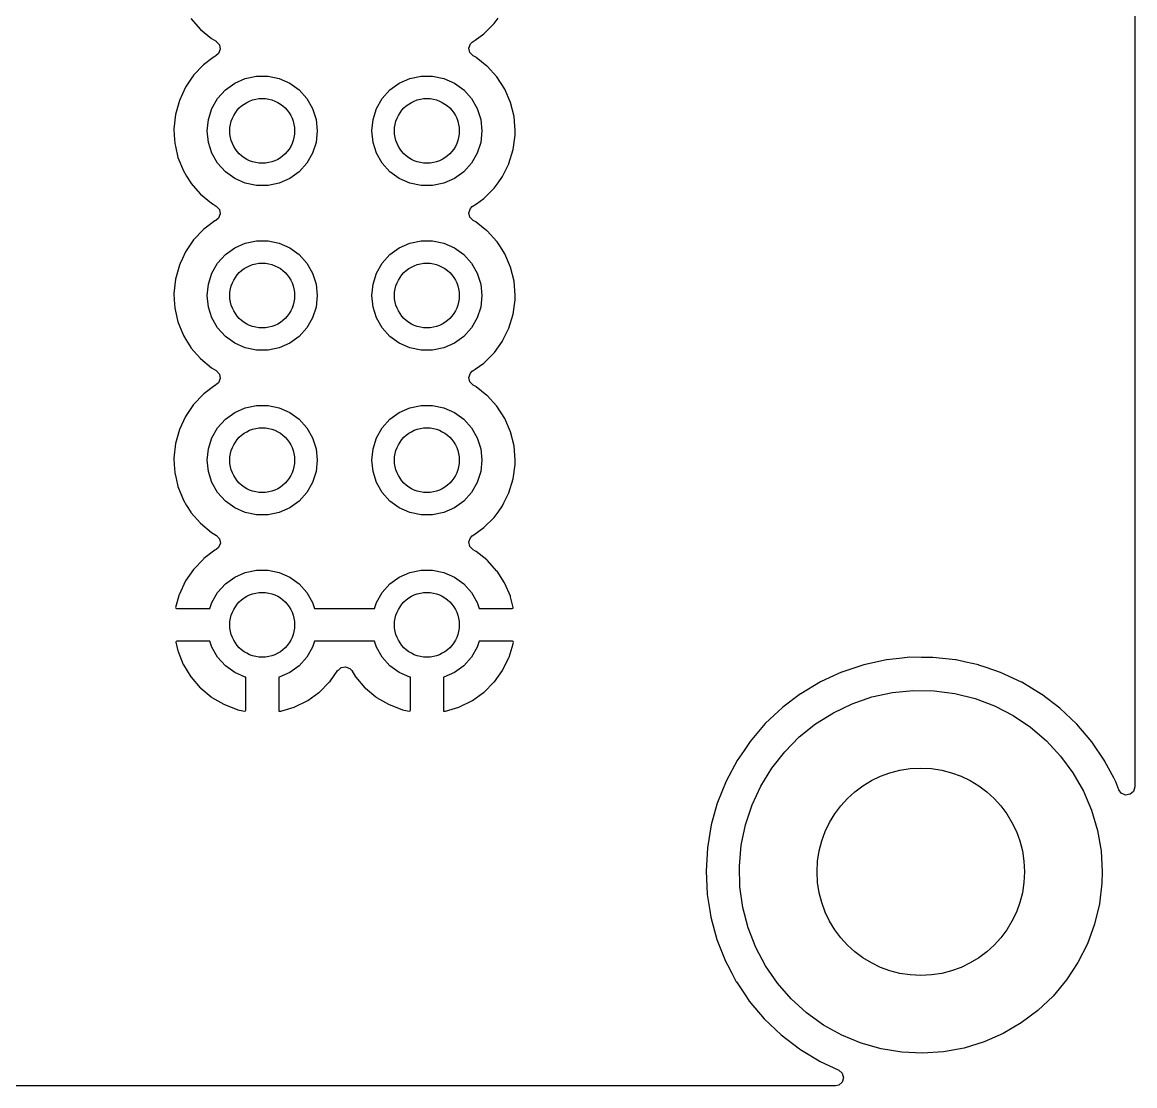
# Model space of a CAD drawing. Extents: x 122.4 to 173.5, y -134.1 to -70.4.
# Drawn here: x 156.32 to 173.48, y -134.11 to -117.7 of the extents above; entities that cross this region are included whole.
import ezdxf

# ---------------------------------------------------------------- set-up
doc = ezdxf.new("R2010")
doc.units = 0
doc.layers.add('BLACK', color=7, linetype='CONTINUOUS')

msp = doc.modelspace()

# ---------------------------------------------------------------- linework, layer by layer
at = {"layer": 'BLACK', "linetype": 'CONTINUOUS'}
for p, q in [((173.481, -84.0582), (173.481, -129.501)), ((158.92, -117.645), (159.066, -117.814)), ((163.44, -117.881), (163.598, -117.723)), ((163.598, -117.723), (163.658, -117.641)), ((159.066, -117.814), (159.238, -117.957)), ((163.305, -117.978), (163.44, -117.881)), ((159.238, -117.957), (159.309, -117.998)), ((159.309, -117.998), (159.311, -117.999)), ((159.311, -117.999), (159.36, -118.051)), ((159.36, -118.051), (159.373, -118.121)), ((163.208, -118.102), (163.233, -118.036)), ((163.233, -118.036), (163.261, -118.009)), ((163.261, -118.009), (163.305, -117.978)), ((159.265, -118.248), (159.115, -118.361)), ((159.289, -118.23), (159.265, -118.248)), ((159.294, -118.227), (159.289, -118.23)), ((159.289, -118.23), (159.289, -118.23)), ((159.306, -118.22), (159.294, -118.227)), ((159.347, -118.187), (159.306, -118.22)), ((159.373, -118.121), (159.347, -118.187)), ((163.223, -118.171), (163.208, -118.102)), ((163.273, -118.222), (163.223, -118.171)), ((163.314, -118.245), (163.273, -118.222)), ((163.318, -118.248), (163.314, -118.245)), ((163.486, -118.38), (163.318, -118.248)), ((163.318, -118.248), (163.318, -118.248)), ((159.115, -118.361), (158.961, -118.522)), ((163.49, -118.383), (163.486, -118.38)), ((163.486, -118.38), (163.486, -118.38)), ((163.64, -118.548), (163.49, -118.383)), ((158.94, -118.553), (158.835, -118.707)), ((158.958, -118.526), (158.94, -118.553)), ((158.961, -118.522), (158.958, -118.526)), ((158.958, -118.526), (158.958, -118.526)), ((159.595, -118.644), (159.757, -118.572)), ((159.757, -118.572), (159.931, -118.535)), ((159.931, -118.535), (160.109, -118.535)), ((160.109, -118.535), (160.283, -118.572)), ((160.283, -118.572), (160.445, -118.644)), ((162.135, -118.644), (162.297, -118.572)), ((162.297, -118.572), (162.471, -118.535)), ((162.471, -118.535), (162.649, -118.535)), ((162.649, -118.535), (162.823, -118.572)), ((162.823, -118.572), (162.985, -118.644)), ((163.761, -118.736), (163.64, -118.548)), ((158.835, -118.707), (158.741, -118.909)), ((159.332, -118.88), (159.451, -118.748)), ((159.451, -118.748), (159.595, -118.644)), ((160.445, -118.644), (160.589, -118.748)), ((160.589, -118.748), (160.708, -118.88)), ((161.872, -118.88), (161.991, -118.748)), ((161.991, -118.748), (162.135, -118.644)), ((162.985, -118.644), (163.129, -118.748)), ((163.129, -118.748), (163.248, -118.88)), ((163.85, -118.941), (163.761, -118.736)), ((158.741, -118.909), (158.681, -119.125)), ((159.243, -119.034), (159.332, -118.88)), ((160.708, -118.88), (160.797, -119.034)), ((161.783, -119.034), (161.872, -118.88)), ((163.248, -118.88), (163.337, -119.034)), ((163.905, -119.157), (163.85, -118.941)), ((159.189, -119.203), (159.243, -119.034)), ((160.797, -119.034), (160.851, -119.203)), ((161.729, -119.203), (161.783, -119.034)), ((163.337, -119.034), (163.391, -119.203)), ((158.681, -119.125), (158.657, -119.347)), ((159.17, -119.38), (159.189, -119.203)), ((160.851, -119.203), (160.87, -119.38)), ((161.71, -119.38), (161.729, -119.203)), ((163.391, -119.203), (163.41, -119.38)), ((163.923, -119.38), (163.905, -119.157)), ((158.657, -119.347), (158.658, -119.352)), ((158.658, -119.352), (158.658, -119.352)), ((158.658, -119.352), (158.663, -119.447)), ((158.663, -119.447), (158.67, -119.57)), ((159.189, -119.557), (159.17, -119.38)), ((160.87, -119.38), (160.851, -119.557)), ((161.729, -119.557), (161.71, -119.38)), ((163.41, -119.38), (163.391, -119.557)), ((163.892, -119.668), (163.922, -119.447)), ((163.922, -119.443), (163.923, -119.383)), ((163.922, -119.447), (163.922, -119.443)), ((163.923, -119.383), (163.923, -119.38)), ((163.923, -119.383), (163.923, -119.383)), ((158.67, -119.57), (158.671, -119.575)), ((158.671, -119.575), (158.671, -119.575)), ((158.671, -119.575), (158.68, -119.615)), ((158.68, -119.615), (158.719, -119.788)), ((159.243, -119.726), (159.189, -119.557)), ((160.851, -119.557), (160.797, -119.726)), ((161.783, -119.726), (161.729, -119.557)), ((163.391, -119.557), (163.337, -119.726)), ((158.719, -119.788), (158.803, -119.995)), ((159.332, -119.88), (159.243, -119.726)), ((160.797, -119.726), (160.708, -119.88)), ((161.872, -119.88), (161.783, -119.726)), ((163.337, -119.726), (163.248, -119.88)), ((163.827, -119.882), (163.892, -119.668)), ((159.451, -120.012), (159.332, -119.88)), ((160.708, -119.88), (160.589, -120.012)), ((161.991, -120.012), (161.872, -119.88)), ((163.248, -119.88), (163.129, -120.012)), ((163.749, -120.04), (163.825, -119.886)), ((163.825, -119.886), (163.827, -119.882)), ((163.825, -119.886), (163.825, -119.886)), ((158.803, -119.995), (158.854, -120.077)), ((158.854, -120.077), (158.917, -120.181)), ((159.595, -120.116), (159.451, -120.012)), ((159.757, -120.188), (159.595, -120.116)), ((160.445, -120.116), (160.283, -120.188)), ((160.589, -120.012), (160.445, -120.116)), ((162.135, -120.116), (161.991, -120.012)), ((162.297, -120.188), (162.135, -120.116)), ((162.985, -120.116), (162.823, -120.188)), ((163.129, -120.012), (162.985, -120.116)), ((163.658, -120.181), (163.725, -120.086)), ((163.725, -120.086), (163.728, -120.082)), ((163.728, -120.082), (163.749, -120.04)), ((158.917, -120.181), (158.92, -120.185)), ((158.92, -120.185), (159.066, -120.354)), ((159.931, -120.225), (159.757, -120.188)), ((160.109, -120.225), (159.931, -120.225)), ((160.283, -120.188), (160.109, -120.225)), ((162.471, -120.225), (162.297, -120.188)), ((162.649, -120.225), (162.471, -120.225)), ((162.823, -120.188), (162.649, -120.225)), ((163.44, -120.421), (163.598, -120.263)), ((163.598, -120.263), (163.658, -120.181)), ((159.066, -120.354), (159.238, -120.497)), ((163.324, -120.504), (163.44, -120.421)), ((159.238, -120.497), (159.261, -120.51)), ((159.261, -120.51), (159.311, -120.539)), ((159.311, -120.539), (159.36, -120.591)), ((159.36, -120.591), (159.373, -120.661)), ((163.208, -120.642), (163.233, -120.576)), ((163.223, -120.711), (163.208, -120.642)), ((163.233, -120.576), (163.261, -120.549)), ((163.261, -120.549), (163.324, -120.504)), ((159.289, -120.77), (159.141, -120.881)), ((159.294, -120.767), (159.289, -120.77)), ((159.289, -120.77), (159.289, -120.77)), ((159.306, -120.76), (159.294, -120.767)), ((159.347, -120.727), (159.306, -120.76)), ((159.373, -120.661), (159.347, -120.727)), ((163.273, -120.762), (163.223, -120.711)), ((163.314, -120.785), (163.273, -120.762)), ((163.318, -120.788), (163.314, -120.785)), ((163.486, -120.92), (163.318, -120.788)), ((163.318, -120.788), (163.318, -120.788)), ((159.115, -120.901), (158.961, -121.062)), ((159.141, -120.881), (159.115, -120.901)), ((163.49, -120.923), (163.486, -120.92)), ((163.486, -120.92), (163.486, -120.92)), ((163.64, -121.088), (163.49, -120.923)), ((158.961, -121.062), (158.835, -121.247)), ((159.595, -121.184), (159.757, -121.112)), ((159.757, -121.112), (159.931, -121.075)), ((159.931, -121.075), (160.109, -121.075)), ((160.109, -121.075), (160.283, -121.112)), ((160.283, -121.112), (160.445, -121.184)), ((162.135, -121.184), (162.297, -121.112)), ((162.297, -121.112), (162.471, -121.075)), ((162.471, -121.075), (162.649, -121.075)), ((162.649, -121.075), (162.823, -121.112)), ((162.823, -121.112), (162.985, -121.184)), ((163.643, -121.093), (163.64, -121.088)), ((163.694, -121.171), (163.643, -121.093)), ((163.643, -121.093), (163.643, -121.093)), ((163.761, -121.276), (163.694, -121.171)), ((158.835, -121.247), (158.788, -121.348)), ((159.332, -121.42), (159.451, -121.288)), ((159.451, -121.288), (159.595, -121.184)), ((160.445, -121.184), (160.589, -121.288)), ((160.589, -121.288), (160.708, -121.42)), ((161.872, -121.42), (161.991, -121.288)), ((161.991, -121.288), (162.135, -121.184)), ((162.985, -121.184), (163.129, -121.288)), ((163.129, -121.288), (163.248, -121.42)), ((163.85, -121.481), (163.761, -121.276)), ((158.741, -121.449), (158.681, -121.665)), ((158.753, -121.424), (158.741, -121.449)), ((158.788, -121.348), (158.753, -121.424)), ((159.243, -121.574), (159.332, -121.42)), ((160.708, -121.42), (160.797, -121.574)), ((161.783, -121.574), (161.872, -121.42)), ((163.248, -121.42), (163.337, -121.574)), ((163.905, -121.697), (163.85, -121.481)), ((158.681, -121.665), (158.657, -121.887)), ((159.189, -121.743), (159.243, -121.574)), ((160.797, -121.574), (160.851, -121.743)), ((161.729, -121.743), (161.783, -121.574)), ((163.337, -121.574), (163.391, -121.743)), ((159.17, -121.92), (159.189, -121.743)), ((160.851, -121.743), (160.87, -121.92)), ((161.71, -121.92), (161.729, -121.743)), ((163.391, -121.743), (163.41, -121.92)), ((163.923, -121.92), (163.905, -121.697)), ((158.657, -121.887), (158.658, -121.892)), ((158.658, -121.892), (158.658, -121.892)), ((158.658, -121.892), (158.663, -121.987)), ((158.663, -121.987), (158.67, -122.11)), ((159.189, -122.097), (159.17, -121.92)), ((160.87, -121.92), (160.851, -122.097)), ((161.729, -122.097), (161.71, -121.92)), ((163.41, -121.92), (163.391, -122.097)), ((163.892, -122.208), (163.922, -121.987)), ((163.922, -121.987), (163.923, -121.92)), ((158.67, -122.11), (158.671, -122.115)), ((158.671, -122.115), (158.671, -122.115)), ((158.671, -122.115), (158.692, -122.206)), ((159.243, -122.266), (159.189, -122.097)), ((160.851, -122.097), (160.797, -122.266)), ((161.783, -122.266), (161.729, -122.097)), ((163.391, -122.097), (163.337, -122.266)), ((158.692, -122.206), (158.719, -122.328)), ((158.719, -122.328), (158.803, -122.535)), ((159.332, -122.42), (159.243, -122.266)), ((160.797, -122.266), (160.708, -122.42)), ((161.872, -122.42), (161.783, -122.266)), ((163.337, -122.266), (163.248, -122.42)), ((163.827, -122.422), (163.892, -122.208)), ((158.803, -122.535), (158.842, -122.597)), ((159.451, -122.552), (159.332, -122.42)), ((160.708, -122.42), (160.589, -122.552)), ((161.991, -122.552), (161.872, -122.42)), ((163.248, -122.42), (163.129, -122.552)), ((163.734, -122.611), (163.825, -122.426)), ((163.825, -122.426), (163.827, -122.422)), ((163.825, -122.426), (163.825, -122.426)), ((158.842, -122.597), (158.917, -122.721)), ((159.595, -122.656), (159.451, -122.552)), ((159.757, -122.728), (159.595, -122.656)), ((160.445, -122.656), (160.283, -122.728)), ((160.589, -122.552), (160.445, -122.656)), ((162.135, -122.656), (161.991, -122.552)), ((162.297, -122.728), (162.135, -122.656)), ((162.985, -122.656), (162.823, -122.728)), ((163.129, -122.552), (162.985, -122.656)), ((163.602, -122.798), (163.725, -122.626)), ((163.725, -122.626), (163.728, -122.622)), ((163.728, -122.622), (163.734, -122.611)), ((158.917, -122.721), (158.92, -122.725)), ((158.92, -122.725), (159.066, -122.894)), ((159.931, -122.765), (159.757, -122.728)), ((160.109, -122.765), (159.931, -122.765)), ((160.283, -122.728), (160.109, -122.765)), ((162.471, -122.765), (162.297, -122.728)), ((162.649, -122.765), (162.471, -122.765)), ((162.823, -122.728), (162.649, -122.765)), ((163.44, -122.961), (163.598, -122.803)), ((163.598, -122.803), (163.602, -122.798)), ((159.066, -122.894), (159.238, -123.037)), ((159.238, -123.037), (159.309, -123.078)), ((163.261, -123.089), (163.305, -123.058)), ((163.305, -123.058), (163.44, -122.961)), ((159.309, -123.078), (159.311, -123.079)), ((159.311, -123.079), (159.36, -123.131)), ((159.373, -123.201), (159.347, -123.267)), ((159.36, -123.131), (159.373, -123.201)), ((163.208, -123.182), (163.233, -123.116)), ((163.223, -123.251), (163.208, -123.182)), ((163.233, -123.116), (163.261, -123.089)), ((159.289, -123.31), (159.119, -123.438)), ((159.294, -123.307), (159.289, -123.31)), ((159.289, -123.31), (159.289, -123.31)), ((159.306, -123.3), (159.294, -123.307)), ((159.347, -123.267), (159.306, -123.3)), ((163.273, -123.302), (163.223, -123.251)), ((163.314, -123.325), (163.273, -123.302)), ((163.318, -123.328), (163.314, -123.325)), ((163.486, -123.46), (163.318, -123.328)), ((163.318, -123.328), (163.318, -123.328)), ((159.115, -123.441), (158.961, -123.602)), ((159.119, -123.438), (159.115, -123.441)), ((163.49, -123.463), (163.486, -123.46)), ((163.486, -123.46), (163.486, -123.46)), ((163.64, -123.628), (163.49, -123.463)), ((158.961, -123.602), (158.835, -123.787)), ((159.451, -123.828), (159.595, -123.724)), ((159.595, -123.724), (159.757, -123.652)), ((159.757, -123.652), (159.931, -123.615)), ((159.931, -123.615), (160.109, -123.615)), ((160.109, -123.615), (160.283, -123.652)), ((160.283, -123.652), (160.445, -123.724)), ((160.445, -123.724), (160.589, -123.828)), ((161.991, -123.828), (162.135, -123.724)), ((162.135, -123.724), (162.297, -123.652)), ((162.297, -123.652), (162.471, -123.615)), ((162.471, -123.615), (162.649, -123.615)), ((162.649, -123.615), (162.823, -123.652)), ((162.823, -123.652), (162.985, -123.724)), ((162.985, -123.724), (163.129, -123.828)), ((163.761, -123.816), (163.64, -123.628)), ((158.835, -123.787), (158.741, -123.989)), ((159.332, -123.96), (159.451, -123.828)), ((160.589, -123.828), (160.708, -123.96)), ((161.872, -123.96), (161.991, -123.828)), ((163.129, -123.828), (163.248, -123.96)), ((163.85, -124.021), (163.761, -123.816)), ((158.741, -123.989), (158.681, -124.205)), ((159.243, -124.114), (159.332, -123.96)), ((160.708, -123.96), (160.797, -124.114)), ((161.783, -124.114), (161.872, -123.96)), ((163.248, -123.96), (163.337, -124.114)), ((163.905, -124.237), (163.85, -124.021)), ((158.681, -124.205), (158.657, -124.427)), ((159.189, -124.283), (159.243, -124.114)), ((160.797, -124.114), (160.851, -124.283)), ((161.729, -124.283), (161.783, -124.114)), ((163.337, -124.114), (163.391, -124.283)), ((163.923, -124.46), (163.905, -124.237)), ((158.657, -124.427), (158.658, -124.432)), ((158.658, -124.432), (158.663, -124.527)), ((158.658, -124.432), (158.658, -124.432)), ((159.17, -124.46), (159.189, -124.283)), ((160.851, -124.283), (160.87, -124.46)), ((161.71, -124.46), (161.729, -124.283)), ((163.391, -124.283), (163.41, -124.46)), ((158.663, -124.527), (158.67, -124.65)), ((159.189, -124.637), (159.17, -124.46)), ((160.87, -124.46), (160.851, -124.637)), ((161.729, -124.637), (161.71, -124.46)), ((163.41, -124.46), (163.391, -124.637)), ((163.892, -124.748), (163.922, -124.527)), ((163.922, -124.527), (163.923, -124.46)), ((158.67, -124.65), (158.671, -124.655)), ((158.671, -124.655), (158.671, -124.655)), ((158.671, -124.655), (158.691, -124.743)), ((158.691, -124.743), (158.719, -124.868)), ((159.243, -124.806), (159.189, -124.637)), ((160.851, -124.637), (160.797, -124.806)), ((161.783, -124.806), (161.729, -124.637)), ((163.391, -124.637), (163.337, -124.806)), ((163.827, -124.962), (163.892, -124.748)), ((158.719, -124.868), (158.803, -125.075)), ((159.332, -124.96), (159.243, -124.806)), ((160.797, -124.806), (160.708, -124.96)), ((161.872, -124.96), (161.783, -124.806)), ((163.337, -124.806), (163.248, -124.96)), ((158.803, -125.075), (158.854, -125.157)), ((159.451, -125.092), (159.332, -124.96)), ((159.595, -125.196), (159.451, -125.092)), ((160.589, -125.092), (160.445, -125.196)), ((160.708, -124.96), (160.589, -125.092)), ((161.991, -125.092), (161.872, -124.96)), ((162.135, -125.196), (161.991, -125.092)), ((163.129, -125.092), (162.985, -125.196)), ((163.248, -124.96), (163.129, -125.092)), ((163.728, -125.162), (163.749, -125.12)), ((163.749, -125.12), (163.825, -124.966)), ((163.825, -124.966), (163.827, -124.962)), ((163.825, -124.966), (163.825, -124.966)), ((158.854, -125.157), (158.917, -125.261)), ((158.917, -125.261), (158.92, -125.265)), ((158.92, -125.265), (159.066, -125.434)), ((159.757, -125.268), (159.595, -125.196)), ((159.931, -125.305), (159.757, -125.268)), ((160.283, -125.268), (160.109, -125.305)), ((160.445, -125.196), (160.283, -125.268)), ((162.297, -125.268), (162.135, -125.196)), ((162.471, -125.305), (162.297, -125.268)), ((162.823, -125.268), (162.649, -125.305)), ((162.985, -125.196), (162.823, -125.268)), ((163.598, -125.343), (163.658, -125.261)), ((163.658, -125.261), (163.725, -125.166)), ((163.725, -125.166), (163.728, -125.162)), ((159.066, -125.434), (159.238, -125.577)), ((160.109, -125.305), (159.931, -125.305)), ((162.649, -125.305), (162.471, -125.305)), ((163.44, -125.501), (163.598, -125.343)), ((159.238, -125.577), (159.312, -125.62)), ((159.312, -125.62), (159.361, -125.671)), ((163.233, -125.656), (163.26, -125.629)), ((163.26, -125.629), (163.284, -125.612)), ((163.284, -125.612), (163.44, -125.501)), ((159.347, -125.807), (159.307, -125.84)), ((159.374, -125.741), (159.347, -125.807)), ((159.361, -125.671), (159.374, -125.741)), ((163.208, -125.722), (163.233, -125.656)), ((163.223, -125.792), (163.208, -125.722)), ((163.273, -125.842), (163.223, -125.792)), ((159.119, -125.978), (159.112, -125.985)), ((159.29, -125.85), (159.119, -125.978)), ((159.298, -125.845), (159.29, -125.85)), ((159.307, -125.84), (159.298, -125.845)), ((163.31, -125.863), (163.273, -125.842)), ((163.318, -125.868), (163.31, -125.863)), ((163.485, -126), (163.318, -125.868)), ((158.958, -126.147), (158.838, -126.323)), ((158.965, -126.139), (158.958, -126.147)), ((159.112, -125.985), (158.965, -126.139)), ((163.493, -126.007), (163.485, -126)), ((163.636, -126.165), (163.493, -126.007)), ((158.838, -126.323), (158.833, -126.332)), ((159.451, -126.368), (159.595, -126.264)), ((159.595, -126.264), (159.757, -126.192)), ((159.757, -126.192), (159.931, -126.155)), ((159.931, -126.155), (160.109, -126.155)), ((160.109, -126.155), (160.283, -126.192)), ((160.283, -126.192), (160.445, -126.264)), ((160.445, -126.264), (160.589, -126.368)), ((161.991, -126.368), (162.135, -126.264)), ((162.135, -126.264), (162.297, -126.192)), ((162.297, -126.192), (162.471, -126.155)), ((162.471, -126.155), (162.649, -126.155)), ((162.649, -126.155), (162.823, -126.192)), ((162.823, -126.192), (162.985, -126.264)), ((162.985, -126.264), (163.129, -126.368)), ((163.642, -126.173), (163.636, -126.165)), ((163.758, -126.352), (163.642, -126.173)), ((158.833, -126.332), (158.743, -126.525)), ((159.332, -126.5), (159.451, -126.368)), ((160.589, -126.368), (160.708, -126.5)), ((161.872, -126.5), (161.991, -126.368)), ((163.129, -126.368), (163.248, -126.5)), ((163.763, -126.361), (163.758, -126.352)), ((163.848, -126.556), (163.763, -126.361)), ((158.74, -126.534), (158.684, -126.734)), ((158.743, -126.525), (158.74, -126.534)), ((159.214, -126.746), (159.243, -126.654)), ((159.243, -126.654), (159.332, -126.5)), ((160.708, -126.5), (160.797, -126.654)), ((160.797, -126.654), (160.826, -126.746)), ((161.754, -126.746), (161.783, -126.654)), ((161.783, -126.654), (161.872, -126.5)), ((163.248, -126.5), (163.337, -126.654)), ((163.337, -126.654), (163.366, -126.746)), ((163.851, -126.566), (163.848, -126.556)), ((163.893, -126.733), (163.851, -126.566)), ((158.684, -126.734), (158.686, -126.743)), ((158.686, -126.743), (158.698, -126.746)), ((158.698, -126.746), (159.214, -126.746)), ((160.826, -126.746), (161.754, -126.746)), ((163.366, -126.746), (163.878, -126.746)), ((163.878, -126.746), (163.892, -126.742)), ((163.892, -126.742), (163.893, -126.733)), ((158.69, -127.258), (158.688, -127.268)), ((158.688, -127.268), (158.719, -127.402)), ((158.703, -127.254), (158.69, -127.258)), ((159.214, -127.254), (158.703, -127.254)), ((159.243, -127.346), (159.214, -127.254)), ((159.332, -127.5), (159.243, -127.346)), ((160.797, -127.346), (160.708, -127.5)), ((160.826, -127.254), (160.797, -127.346)), ((161.754, -127.254), (160.826, -127.254)), ((161.783, -127.346), (161.754, -127.254)), ((161.872, -127.5), (161.783, -127.346)), ((163.337, -127.346), (163.248, -127.5)), ((163.366, -127.254), (163.337, -127.346)), ((163.879, -127.254), (163.366, -127.254)), ((163.828, -127.497), (163.89, -127.293)), ((163.892, -127.258), (163.879, -127.254)), ((163.89, -127.293), (163.893, -127.283)), ((163.894, -127.272), (163.892, -127.258)), ((163.893, -127.283), (163.894, -127.272)), ((158.719, -127.402), (158.722, -127.412)), ((158.722, -127.412), (158.802, -127.61)), ((159.451, -127.632), (159.332, -127.5)), ((160.708, -127.5), (160.589, -127.632)), ((161.991, -127.632), (161.872, -127.5)), ((163.248, -127.5), (163.129, -127.632)), ((163.73, -127.697), (163.825, -127.506)), ((163.825, -127.506), (163.828, -127.497)), ((169.893, -127.513), (169.654, -127.539)), ((170.007, -127.501), (169.893, -127.513)), ((170.192, -127.502), (170.007, -127.501)), ((170.362, -127.502), (170.192, -127.502)), ((170.365, -127.502), (170.362, -127.502)), ((170.362, -127.502), (170.362, -127.502)), ((170.368, -127.502), (170.365, -127.502)), ((170.718, -127.541), (170.368, -127.502)), ((170.368, -127.502), (170.368, -127.502)), ((158.802, -127.61), (158.806, -127.619)), ((158.806, -127.619), (158.918, -127.8)), ((159.595, -127.736), (159.451, -127.632)), ((160.589, -127.632), (160.445, -127.736)), ((161.189, -127.703), (161.237, -127.659)), ((161.237, -127.659), (161.307, -127.647)), ((161.307, -127.647), (161.372, -127.674)), ((161.372, -127.674), (161.4, -127.706)), ((162.135, -127.736), (161.991, -127.632)), ((163.129, -127.632), (162.985, -127.736)), ((169.3, -127.616), (168.96, -127.729)), ((169.65, -127.539), (169.3, -127.616)), ((169.654, -127.539), (169.65, -127.539)), ((169.654, -127.539), (169.654, -127.539)), ((170.721, -127.541), (170.718, -127.541)), ((170.718, -127.541), (170.718, -127.541)), ((170.724, -127.542), (170.721, -127.541)), ((170.873, -127.575), (170.724, -127.542)), ((170.724, -127.542), (170.724, -127.542)), ((171.071, -127.619), (170.873, -127.575)), ((171.074, -127.62), (171.071, -127.619)), ((171.19, -127.659), (171.074, -127.62)), ((171.074, -127.62), (171.074, -127.62)), ((171.41, -127.734), (171.19, -127.659)), ((158.918, -127.8), (158.924, -127.809)), ((158.924, -127.809), (159.063, -127.97)), ((159.757, -127.808), (159.595, -127.736)), ((159.766, -127.81), (159.757, -127.808)), ((159.766, -128.319), (159.766, -127.81)), ((160.283, -127.808), (160.274, -127.81)), ((160.274, -127.81), (160.274, -128.319)), ((160.445, -127.736), (160.283, -127.808)), ((161.061, -127.879), (161.188, -127.702)), ((161.188, -127.702), (161.189, -127.703)), ((161.4, -127.706), (161.458, -127.8)), ((161.458, -127.8), (161.464, -127.809)), ((161.464, -127.809), (161.603, -127.97)), ((162.297, -127.808), (162.135, -127.736)), ((162.306, -127.81), (162.297, -127.808)), ((162.306, -128.319), (162.306, -127.81)), ((162.823, -127.808), (162.814, -127.81)), ((162.814, -127.81), (162.814, -128.319)), ((162.985, -127.736), (162.823, -127.808)), ((163.601, -127.879), (163.725, -127.706)), ((163.725, -127.706), (163.73, -127.697)), ((168.775, -127.814), (168.635, -127.879)), ((168.957, -127.731), (168.775, -127.814)), ((168.96, -127.729), (168.957, -127.731)), ((168.957, -127.731), (168.957, -127.731)), ((171.736, -127.884), (171.41, -127.734)), ((159.063, -127.97), (159.071, -127.977)), ((159.071, -127.977), (159.234, -128.113)), ((160.895, -128.044), (160.903, -128.037)), ((160.903, -128.037), (161.054, -127.887)), ((161.054, -127.887), (161.061, -127.879)), ((161.603, -127.97), (161.611, -127.977)), ((161.611, -127.977), (161.774, -128.113)), ((163.435, -128.044), (163.443, -128.037)), ((163.443, -128.037), (163.594, -127.887)), ((163.594, -127.887), (163.601, -127.879)), ((168.635, -127.879), (168.327, -128.063)), ((169.742, -128.044), (170.063, -128.012)), ((170.063, -128.012), (170.385, -128.018)), ((170.385, -128.018), (170.705, -128.06)), ((171.738, -127.886), (171.736, -127.884)), ((172.039, -128.068), (171.738, -127.886)), ((171.738, -127.886), (171.738, -127.886)), ((159.234, -128.113), (159.243, -128.119)), ((159.243, -128.119), (159.427, -128.226)), ((160.522, -128.266), (160.713, -128.173)), ((160.713, -128.173), (160.722, -128.167)), ((160.722, -128.167), (160.895, -128.044)), ((161.774, -128.113), (161.783, -128.119)), ((161.783, -128.119), (161.967, -128.226)), ((163.062, -128.266), (163.253, -128.173)), ((163.253, -128.173), (163.262, -128.167)), ((163.262, -128.167), (163.435, -128.044)), ((168.324, -128.065), (168.053, -128.27)), ((168.327, -128.063), (168.324, -128.065)), ((168.324, -128.065), (168.324, -128.065)), ((169.122, -128.218), (169.427, -128.113)), ((169.427, -128.113), (169.742, -128.044)), ((170.705, -128.06), (171.017, -128.138)), ((171.017, -128.138), (171.319, -128.252)), ((172.042, -128.07), (172.039, -128.068)), ((172.039, -128.068), (172.039, -128.068)), ((172.327, -128.287), (172.042, -128.07)), ((159.427, -128.226), (159.436, -128.231)), ((159.436, -128.231), (159.635, -128.307)), ((159.635, -128.307), (159.645, -128.31)), ((159.645, -128.31), (159.748, -128.331)), ((159.748, -128.331), (159.762, -128.329)), ((159.762, -128.329), (159.766, -128.319)), ((160.274, -128.319), (160.278, -128.332)), ((160.278, -128.332), (160.291, -128.334)), ((160.291, -128.334), (160.298, -128.334)), ((160.298, -128.334), (160.308, -128.331)), ((160.308, -128.331), (160.512, -128.27)), ((160.512, -128.27), (160.522, -128.266)), ((161.967, -128.226), (161.976, -128.231)), ((161.976, -128.231), (162.175, -128.307)), ((162.175, -128.307), (162.185, -128.31)), ((162.185, -128.31), (162.288, -128.331)), ((162.288, -128.331), (162.302, -128.329)), ((162.302, -128.329), (162.306, -128.319)), ((162.814, -128.319), (162.818, -128.332)), ((162.818, -128.332), (162.831, -128.334)), ((162.831, -128.334), (162.838, -128.334)), ((162.838, -128.334), (162.848, -128.331)), ((162.848, -128.331), (163.052, -128.27)), ((163.052, -128.27), (163.062, -128.266)), ((167.986, -128.331), (167.781, -128.525)), ((168.039, -128.282), (167.986, -128.331)), ((168.041, -128.279), (168.039, -128.282)), ((168.039, -128.282), (168.039, -128.282)), ((168.053, -128.27), (168.041, -128.279)), ((168.558, -128.528), (168.831, -128.356)), ((168.831, -128.356), (169.122, -128.218)), ((171.319, -128.252), (171.605, -128.4)), ((172.587, -128.533), (172.327, -128.287)), ((167.781, -128.525), (167.548, -128.798)), ((168.306, -128.729), (168.558, -128.528)), ((171.605, -128.4), (171.873, -128.58)), ((172.819, -128.807), (172.587, -128.533)), ((171.873, -128.58), (172.118, -128.789)), ((167.546, -128.8), (167.453, -128.937)), ((167.548, -128.798), (167.546, -128.8)), ((167.546, -128.8), (167.546, -128.8)), ((168.08, -128.958), (168.306, -128.729)), ((172.118, -128.789), (172.337, -129.025)), ((173.02, -129.103), (172.819, -128.807)), ((167.453, -128.937), (167.346, -129.094)), ((167.881, -129.212), (168.08, -128.958)), ((172.337, -129.025), (172.528, -129.285)), ((167.346, -129.094), (167.177, -129.41)), ((167.712, -129.487), (167.881, -129.212)), ((173.022, -129.107), (173.02, -129.103)), ((173.158, -129.363), (173.022, -129.107)), ((173.022, -129.107), (173.022, -129.107)), ((167.177, -129.41), (167.043, -129.742)), ((172.528, -129.285), (172.688, -129.565)), ((173.188, -129.42), (173.158, -129.363)), ((167.577, -129.779), (167.712, -129.487)), ((172.688, -129.565), (172.814, -129.862)), ((173.189, -129.423), (173.188, -129.42)), ((173.238, -129.547), (173.189, -129.423)), ((173.273, -129.596), (173.238, -129.547)), ((173.461, -129.569), (173.408, -129.615)), ((173.481, -129.501), (173.461, -129.569)), ((167.04, -129.753), (166.946, -130.087)), ((167.042, -129.745), (167.04, -129.753)), ((167.043, -129.742), (167.042, -129.745)), ((167.042, -129.745), (167.042, -129.745)), ((173.338, -129.626), (173.273, -129.596)), ((173.408, -129.615), (173.338, -129.626)), ((167.475, -130.085), (167.577, -129.779)), ((172.814, -129.862), (172.906, -130.171)), ((166.946, -130.087), (166.887, -130.441)), ((167.41, -130.401), (167.475, -130.085)), ((172.906, -130.171), (172.961, -130.488)), ((166.887, -130.441), (166.867, -130.798)), ((167.381, -130.722), (167.41, -130.401)), ((172.961, -130.488), (172.98, -130.81)), ((167.39, -131.044), (167.381, -130.722)), ((166.867, -130.798), (166.885, -131.156)), ((172.98, -130.81), (172.974, -130.986)), ((167.435, -131.363), (167.39, -131.044)), ((172.974, -130.986), (172.936, -131.306)), ((166.885, -131.156), (166.885, -131.16)), ((166.885, -131.16), (166.885, -131.16)), ((166.885, -131.16), (166.925, -131.405)), ((166.925, -131.405), (166.941, -131.51)), ((167.517, -131.675), (167.435, -131.363)), ((172.936, -131.306), (172.86, -131.619)), ((166.941, -131.51), (167.036, -131.856)), ((172.86, -131.619), (172.75, -131.922)), ((167.634, -131.976), (167.517, -131.675)), ((167.036, -131.856), (167.167, -132.189)), ((167.785, -132.26), (167.634, -131.976)), ((172.75, -131.922), (172.605, -132.21)), ((167.167, -132.189), (167.198, -132.248)), ((167.198, -132.248), (167.263, -132.372)), ((167.968, -132.526), (167.785, -132.26)), ((172.605, -132.21), (172.428, -132.479)), ((167.263, -132.372), (167.334, -132.507)), ((172.428, -132.479), (172.221, -132.727)), ((167.334, -132.507), (167.336, -132.509)), ((167.336, -132.509), (167.336, -132.509)), ((167.336, -132.509), (167.489, -132.737)), ((168.179, -132.769), (167.968, -132.526)), ((167.489, -132.737), (167.534, -132.804)), ((167.534, -132.804), (167.765, -133.078)), ((168.418, -132.986), (168.179, -132.769)), ((172.221, -132.727), (171.987, -132.949)), ((168.68, -133.174), (168.418, -132.986)), ((171.987, -132.949), (171.729, -133.142)), ((167.765, -133.078), (168.024, -133.326)), ((168.961, -133.331), (168.68, -133.174)), ((171.729, -133.142), (171.451, -133.305)), ((168.024, -133.326), (168.308, -133.544)), ((169.259, -133.454), (168.961, -133.331)), ((171.451, -133.305), (171.156, -133.434)), ((169.569, -133.543), (169.259, -133.454)), ((170.848, -133.529), (170.531, -133.588)), ((171.156, -133.434), (170.848, -133.529)), ((168.308, -133.544), (168.34, -133.563)), ((168.34, -133.563), (168.611, -133.728)), ((169.887, -133.595), (169.569, -133.543)), ((170.209, -133.61), (169.887, -133.595)), ((170.531, -133.588), (170.209, -133.61)), ((168.611, -133.728), (168.611, -133.728)), ((168.611, -133.728), (168.614, -133.73)), ((168.614, -133.73), (168.617, -133.732)), ((168.617, -133.732), (168.617, -133.732)), ((168.617, -133.732), (168.916, -133.871)), ((168.916, -133.871), (168.969, -133.918)), ((168.989, -133.987), (168.968, -134.055)), ((168.969, -133.918), (168.989, -133.987)), ((168.863, -134.111), (148.028, -134.111)), ((168.914, -134.101), (168.863, -134.111)), ((168.968, -134.055), (168.914, -134.101))]:
    msp.add_line(p, q, dxfattribs=at)
at = {"layer": 'BLACK'}
for centre, radius in [((160.02, -119.38), 0.5), ((162.56, -119.38), 0.5), ((160.02, -121.92), 0.5), ((162.56, -121.92), 0.5), ((160.02, -124.46), 0.5), ((162.56, -124.46), 0.5), ((160.02, -127), 0.5), ((162.56, -127), 0.5), ((170.18, -130.81), 1.6)]:
    msp.add_circle(centre, radius, dxfattribs=at)

doc.saveas('drawing.dxf')
